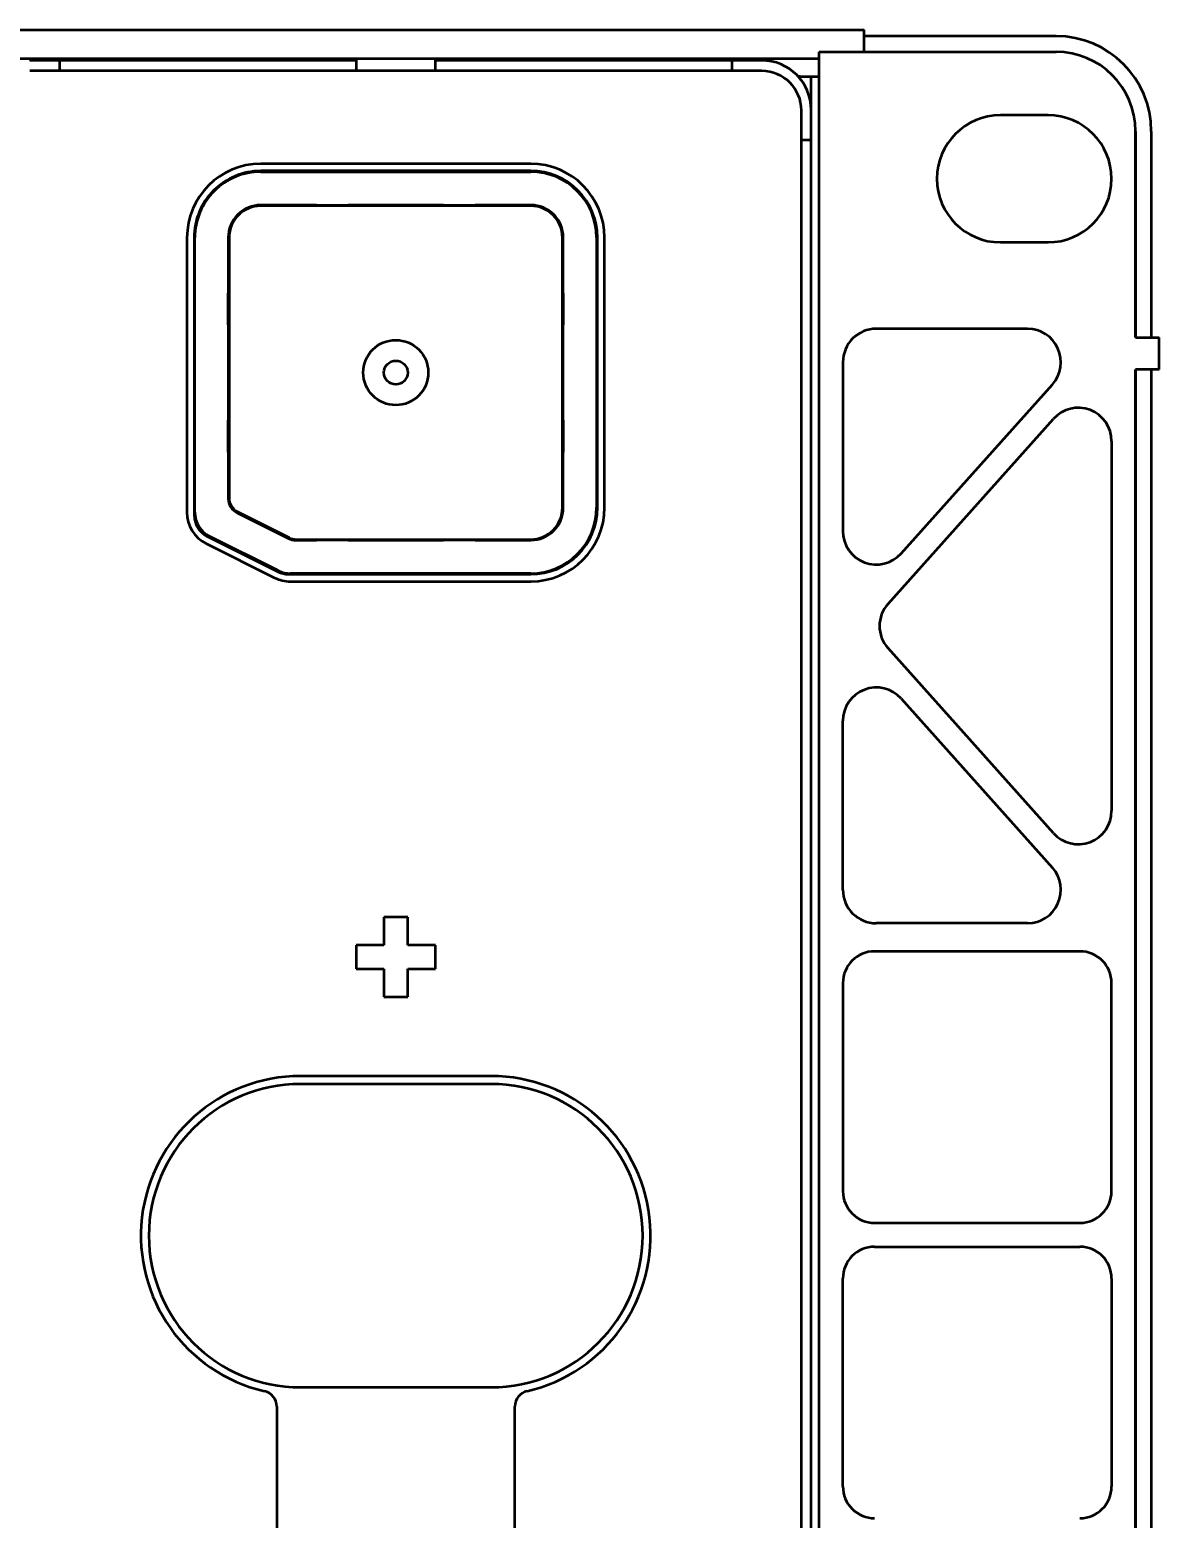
# Model space of a CAD drawing. Extents: x -1334 to -16, y -214 to 699.
# Drawn here: x -844.4 to -773.3, y 68.7 to 162.4 of the extents above; entities that cross this region are included whole.
import ezdxf

# ---------------------------------------------------------------- set-up
doc = ezdxf.new("R2010")
doc.units = 0
doc.dimstyles.get("Standard").update_dxf_attribs({"dimtxt": 0.18, "dimasz": 0.18, "dimexe": 0.18, "dimexo": 0.0625, "dimgap": 0.09, "dimtad": 0, "dimtih": 1, "dimtoh": 1, "dimdec": 4, "dimzin": 0, "dimdsep": 46, "dimtxsty": 'Standard', "dimcen": 0.09, "dimadec": 0, "dimazin": 0, "dimtfac": 1, "dimtdec": 4, "dimtofl": 0, "dimtmove": 0, "dimatfit": 3, "dimfxl": 1, "dimtolj": 1, "dimtzin": 0, "dimarcsym": 0})

# ---------------------------------------------------------------- blocks, each defined once
blk = doc.blocks.new('*D2')
at = {"color": 0, "lineweight": -2, "transparency": 16777216}
for p, q in [((-1164.451, 154.84), (-1164.451, -18.919)), ((-795.211, 16.82), (-795.211, -18.919)), ((-1161.951, -17.669), (-797.711, -17.669))]:
    blk.add_line(p, q, dxfattribs=at)
at = {"color": 0, "transparency": 16777216}
for points in [[(-1161.951, -17.252), (-1161.951, -18.086), (-1164.451, -17.669)], [(-797.711, -17.252), (-797.711, -18.086), (-795.211, -17.669)]]:
    blk.add_solid(points, dxfattribs=at)
at = {"layer": 'Defpoints', "color": 0, "transparency": 16777216}
for p in [(-1164.451, 155.465), (-795.211, 17.445), (-795.211, -17.669)]:
    blk.add_point(p, dxfattribs=at)
at = {"color": 0, "transparency": 16777216, "insert": (-982.702, -15.586), "char_height": 2.5, "attachment_point": 5}
blk.add_mtext('369,24', dxfattribs=at)

msp = doc.modelspace()

# ---------------------------------------------------------------- linework, layer by layer
at = {"color": 7, "lineweight": 35}
for p, q in [((-1167.875, 162.395), (-791.875, 162.395)), ((-1164.951, 160.595), (-794.711, 160.595)), ((-794.711, 12.01), (-794.711, 161.01)), ((-798.321, 159.805), (-844.421, 159.805)), ((-795.211, 13.455), (-795.211, 159.455)), ((-794.711, 13.455), (-794.711, 159.455)), ((-795.821, 15.605), (-795.821, 157.305)), ((-795.211, 17.445), (-795.211, 155.465)), ((-774.788, 141.01), (-774.788, 32.01)), ((-774.788, 32.01), (-774.788, 141.01)), ((-773.788, 141.01), (-773.788, 32.01)), ((-776.288, 136.491), (-776.288, 113.204))]:
    msp.add_line(p, q, dxfattribs=at)
at = {"color": 7, "lineweight": 35, "ltscale": 0.034628}
msp.add_line((-791.875, 161.01), (-791.875, 162.395), dxfattribs=at)
at = {"color": 7, "lineweight": 35, "ltscale": 0.302171}
msp.add_line((-779.788, 161.995), (-791.875, 161.995), dxfattribs=at)
at = {"color": 7, "lineweight": 35, "ltscale": 0.04725}
for p, q in [((-842.531, 160.465), (-844.421, 160.465)), ((-795.211, 155.465), (-795.211, 157.355))]:
    msp.add_line(p, q, dxfattribs=at)
at = {"color": 7, "lineweight": 35, "ltscale": 0.003248}
for p, q in [((-844.371, 160.465), (-844.371, 160.595)), ((-798.371, 160.465), (-798.371, 160.595))]:
    msp.add_line(p, q, dxfattribs=at)
at = {"color": 7, "lineweight": 35, "ltscale": 0.466499}
msp.add_line((-823.871, 160.465), (-842.531, 160.465), dxfattribs=at)
at = {"color": 7, "lineweight": 35, "ltscale": 0.0165}
for p, q in [((-842.531, 159.805), (-842.531, 160.465)), ((-800.211, 160.465), (-800.211, 159.805))]:
    msp.add_line(p, q, dxfattribs=at)
at = {"color": 7, "lineweight": 35, "ltscale": 0.000997925}
for p, q in [((-839.281, 160.555), (-839.281, 160.595)), ((-823.871, 160.555), (-823.871, 160.595)), ((-818.871, 160.555), (-818.871, 160.595)), ((-803.461, 160.555), (-803.461, 160.595))]:
    msp.add_line(p, q, dxfattribs=at)
at = {"color": 7, "lineweight": 35, "ltscale": 0.385249}
msp.add_line((-823.871, 160.555), (-839.281, 160.555), dxfattribs=at)
at = {"color": 7, "lineweight": 35, "ltscale": 0.01875}
for p, q in [((-823.871, 160.555), (-823.871, 159.805)), ((-818.871, 159.805), (-818.871, 160.555))]:
    msp.add_line(p, q, dxfattribs=at)
at = {"color": 7, "lineweight": 35, "ltscale": 0.125}
msp.add_line((-818.871, 160.555), (-823.871, 160.555), dxfattribs=at)
at = {"color": 7, "lineweight": 35, "ltscale": 0.385251}
msp.add_line((-803.461, 160.555), (-818.871, 160.555), dxfattribs=at)
at = {"color": 7, "lineweight": 35, "ltscale": 0.466501}
msp.add_line((-800.211, 160.465), (-818.871, 160.465), dxfattribs=at)
at = {"color": 7, "lineweight": 35, "ltscale": 0.047249}
msp.add_line((-798.321, 160.465), (-800.211, 160.465), dxfattribs=at)
at = {"color": 7, "lineweight": 35, "ltscale": 0.373085}
msp.add_line((-794.711, 161.01), (-779.788, 161.01), dxfattribs=at)
at = {"color": 7, "lineweight": 35, "ltscale": 0.002907}
for p, q in [((-796.028, 159.455), (-795.911, 159.455)), ((-795.911, 159.455), (-796.028, 159.455))]:
    msp.add_line(p, q, dxfattribs=at)
at = {"color": 7, "lineweight": 35, "ltscale": 0.012373}
msp.add_line((-795.911, 159.455), (-795.417, 159.455), dxfattribs=at)
at = {"color": 7, "lineweight": 13, "ltscale": 0.003362}
msp.add_line((-795.911, 159.455), (-795.911, 159.321), dxfattribs=at)
at = {"color": 7, "lineweight": 35, "ltscale": 0.003362}
msp.add_line((-795.911, 159.321), (-795.911, 159.455), dxfattribs=at)
at = {"color": 7, "lineweight": 35, "ltscale": 0.005127}
msp.add_line((-795.417, 159.455), (-795.211, 159.455), dxfattribs=at)
at = {"color": 7, "lineweight": 35, "ltscale": 0.0125}
msp.add_line((-795.211, 159.455), (-794.711, 159.455), dxfattribs=at)
at = {"color": 7, "lineweight": 35, "ltscale": 0.075}
for p, q in [((-780.288, 157.01), (-783.288, 157.01)), ((-783.288, 149.01), (-780.288, 149.01))]:
    msp.add_line(p, q, dxfattribs=at)
at = {"color": 7, "lineweight": 35, "ltscale": 0.325}
msp.add_line((-774.788, 143.01), (-774.788, 156.01), dxfattribs=at)
at = {"color": 7, "lineweight": 35, "ltscale": 0.324628}
for p, q in [((-774.788, 155.995), (-774.788, 143.01)), ((-773.788, 155.995), (-773.788, 143.01))]:
    msp.add_line(p, q, dxfattribs=at)
at = {"color": 7, "lineweight": 35, "ltscale": 0.015251}
msp.add_line((-795.821, 155.465), (-795.211, 155.465), dxfattribs=at)
at = {"color": 7, "lineweight": 35, "ltscale": 0.425}
for p, q in [((-812.871, 153.955), (-829.871, 153.955)), ((-812.871, 153.505), (-829.871, 153.505)), ((-829.871, 153.455), (-812.871, 153.455)), ((-812.871, 151.305), (-829.871, 151.305)), ((-810.871, 132.305), (-810.871, 149.305)), ((-808.721, 149.305), (-808.721, 132.305)), ((-808.671, 132.305), (-808.671, 149.305)), ((-808.221, 132.305), (-808.221, 149.305))]:
    msp.add_line(p, q, dxfattribs=at)
at = {"color": 7, "lineweight": 35, "ltscale": 0.0875}
for p, q in [((-826.371, 151.355), (-829.871, 151.355)), ((-812.871, 151.355), (-816.371, 151.355)), ((-831.921, 149.305), (-831.921, 145.805)), ((-810.821, 145.805), (-810.821, 149.305)), ((-810.821, 132.305), (-810.821, 135.805)), ((-816.371, 130.255), (-812.871, 130.255))]:
    msp.add_line(p, q, dxfattribs=at)
at = {"color": 7, "lineweight": 35, "ltscale": 0.05}
for p, q in [((-826.371, 151.355), (-824.371, 151.355)), ((-818.371, 151.355), (-816.371, 151.355)), ((-831.921, 143.805), (-831.921, 145.805)), ((-810.821, 145.805), (-810.821, 143.805)), ((-773.288, 141.01), (-773.288, 143.01)), ((-831.921, 135.805), (-831.921, 137.805)), ((-810.821, 137.805), (-810.821, 135.805)), ((-824.371, 130.255), (-826.371, 130.255)), ((-816.371, 130.255), (-818.371, 130.255))]:
    msp.add_line(p, q, dxfattribs=at)
at = {"color": 7, "lineweight": 35, "ltscale": 0.00125}
for p, q in [((-826.371, 151.305), (-826.371, 151.355)), ((-824.371, 151.355), (-824.371, 151.305)), ((-818.371, 151.305), (-818.371, 151.355)), ((-816.371, 151.355), (-816.371, 151.305)), ((-831.921, 145.805), (-831.871, 145.805)), ((-810.871, 145.805), (-810.821, 145.805)), ((-831.871, 143.805), (-831.921, 143.805)), ((-810.821, 143.805), (-810.871, 143.805)), ((-831.921, 137.805), (-831.871, 137.805)), ((-810.871, 137.805), (-810.821, 137.805)), ((-831.871, 135.805), (-831.921, 135.805)), ((-810.821, 135.805), (-810.871, 135.805)), ((-826.371, 130.255), (-826.371, 130.305)), ((-824.371, 130.305), (-824.371, 130.255)), ((-818.371, 130.255), (-818.371, 130.305)), ((-816.371, 130.305), (-816.371, 130.255))]:
    msp.add_line(p, q, dxfattribs=at)
at = {"color": 7, "lineweight": 35, "ltscale": 0.15}
for p, q in [((-818.371, 151.355), (-824.371, 151.355)), ((-831.921, 143.805), (-831.921, 137.805)), ((-810.821, 137.805), (-810.821, 143.805)), ((-824.371, 130.255), (-818.371, 130.255))]:
    msp.add_line(p, q, dxfattribs=at)
at = {"color": 7, "lineweight": 35, "ltscale": 0.432431}
for p, q in [((-834.521, 149.305), (-834.521, 132.008)), ((-834.021, 132.008), (-834.021, 149.305))]:
    msp.add_line(p, q, dxfattribs=at)
at = {"color": 7, "lineweight": 35, "ltscale": 0.436824}
msp.add_line((-834.071, 149.305), (-834.071, 131.832), dxfattribs=at)
at = {"color": 7, "lineweight": 35, "ltscale": 0.409549}
msp.add_line((-831.871, 149.305), (-831.871, 132.923), dxfattribs=at)
at = {"color": 7, "lineweight": 35, "ltscale": 0.238174}
for p, q in [((-781.584, 143.566), (-791.111, 143.566)), ((-781.584, 106.129), (-791.111, 106.129))]:
    msp.add_line(p, q, dxfattribs=at)
at = {"color": 7, "lineweight": 35, "ltscale": 0.0375}
for p, q in [((-774.788, 143.01), (-773.288, 143.01)), ((-773.288, 141.01), (-774.788, 141.01)), ((-820.621, 106.505), (-822.121, 106.505)), ((-823.871, 104.755), (-823.871, 103.255)), ((-818.871, 103.255), (-818.871, 104.755)), ((-822.121, 101.505), (-820.621, 101.505))]:
    msp.add_line(p, q, dxfattribs=at)
at = {"color": 7, "lineweight": 35, "ltscale": 0.266198}
for p, q in [((-793.211, 141.466), (-793.211, 130.818)), ((-793.211, 108.229), (-793.211, 118.876))]:
    msp.add_line(p, q, dxfattribs=at)
at = {"color": 7, "lineweight": 35, "ltscale": 0.357195}
for p, q in [((-789.546, 129.418), (-780.019, 140.066)), ((-789.546, 120.277), (-780.019, 109.629))]:
    msp.add_line(p, q, dxfattribs=at)
at = {"color": 7, "lineweight": 35, "ltscale": 0.390577}
for p, q in [((-790.37, 126.248), (-779.953, 137.891)), ((-779.953, 111.804), (-790.37, 123.447))]:
    msp.add_line(p, q, dxfattribs=at)
at = {"color": 7, "lineweight": 35, "ltscale": 0.073299}
msp.add_line((-831.921, 135.805), (-831.921, 132.873), dxfattribs=at)
at = {"color": 7, "lineweight": 35, "ltscale": 0.090451}
for p, q in [((-831.369, 131.979), (-828.133, 130.361)), ((-831.319, 132.029), (-828.083, 130.411))]:
    msp.add_line(p, q, dxfattribs=at)
at = {"color": 7, "lineweight": 35, "ltscale": 0.124496}
msp.add_line((-828.788, 128.264), (-833.242, 130.491), dxfattribs=at)
at = {"color": 7, "lineweight": 35, "ltscale": 0.120345}
msp.add_line((-828.776, 128.335), (-833.082, 130.488), dxfattribs=at)
at = {"color": 7, "lineweight": 35, "ltscale": 0.369098}
msp.add_line((-827.635, 130.305), (-812.871, 130.305), dxfattribs=at)
at = {"color": 7, "lineweight": 35, "ltscale": 0.120344}
msp.add_line((-833.305, 130.04), (-829, 127.888), dxfattribs=at)
at = {"color": 7, "lineweight": 35, "ltscale": 0.032848}
msp.add_line((-827.685, 130.255), (-826.371, 130.255), dxfattribs=at)
at = {"color": 7, "lineweight": 35, "ltscale": 0.381148}
msp.add_line((-828.117, 128.105), (-812.871, 128.105), dxfattribs=at)
at = {"color": 7, "lineweight": 35, "ltscale": 0.37861}
for p, q in [((-812.871, 128.155), (-828.016, 128.155)), ((-828.016, 127.655), (-812.871, 127.655))]:
    msp.add_line(p, q, dxfattribs=at)
at = {"color": 7, "lineweight": 35, "ltscale": 0.04375}
for p, q in [((-822.121, 106.505), (-822.121, 104.755)), ((-820.621, 104.755), (-820.621, 106.505)), ((-822.121, 104.755), (-823.871, 104.755)), ((-818.871, 104.755), (-820.621, 104.755)), ((-823.871, 103.255), (-822.121, 103.255)), ((-822.121, 103.255), (-822.121, 101.505)), ((-820.621, 103.255), (-818.871, 103.255)), ((-820.621, 101.505), (-820.621, 103.255))]:
    msp.add_line(p, q, dxfattribs=at)
at = {"color": 7, "lineweight": 35, "ltscale": 0.323085}
for p, q in [((-778.288, 104.36), (-791.211, 104.36)), ((-791.211, 87.26), (-778.288, 87.26)), ((-791.211, 85.76), (-778.288, 85.76))]:
    msp.add_line(p, q, dxfattribs=at)
at = {"color": 7, "lineweight": 35, "ltscale": 0.3275}
for p, q in [((-793.211, 102.36), (-793.211, 89.26)), ((-776.288, 89.26), (-776.288, 102.36)), ((-793.211, 70.66), (-793.211, 83.76)), ((-776.288, 83.76), (-776.288, 70.66))]:
    msp.add_line(p, q, dxfattribs=at)
at = {"color": 7, "lineweight": 35, "ltscale": 0.3}
for p, q in [((-815.371, 96.505), (-827.371, 96.505)), ((-815.371, 96.005), (-827.371, 96.005)), ((-827.371, 76.905), (-815.371, 76.905))]:
    msp.add_line(p, q, dxfattribs=at)
at = {"color": 7, "lineweight": 35, "ltscale": 0.289663}
for p, q in [((-828.871, 75.692), (-828.871, 64.105)), ((-813.871, 64.105), (-813.871, 75.692))]:
    msp.add_line(p, q, dxfattribs=at)
at = {"color": 7, "lineweight": 35}
for radius in [2.05, 0.75]:
    msp.add_circle((-821.371, 140.805), radius, dxfattribs=at)
for centre, radius, start, end in [((-779.788, 155.995), 6, 0, 90), ((-798.321, 157.355), 3.11, 0, 90), ((-779.788, 156.01), 5, 360, 90), ((-798.321, 157.305), 2.5, 0, 90), ((-783.288, 153.01), 4, 90, 270), ((-780.288, 153.01), 4, 270, 90), ((-829.871, 149.305), 4.65, 90, 179.99999), ((-812.871, 149.305), 4.65, 360, 90), ((-829.871, 149.305), 4.2, 90, 180.00001), ((-829.871, 149.305), 4.15, 90, 180.00001), ((-812.871, 149.305), 4.2, 360, 90), ((-812.871, 149.305), 4.15, 0, 90), ((-829.871, 149.305), 2.05, 90, 180.00001), ((-829.871, 149.305), 2, 90, 179.99999), ((-812.871, 149.305), 2.05, 0, 90), ((-812.871, 149.305), 2, 0, 90), ((-791.111, 141.466), 2.1, 90, 180.00001), ((-781.584, 141.466), 2.1, 318.18022, 90), ((-778.388, 136.491), 2.1, 360, 138.18022), ((-830.921, 132.873), 1, 180.00001, 243.43495), ((-830.871, 132.923), 1, 179.99999, 243.43495), ((-812.871, 132.305), 4.2, 270, 360), ((-812.871, 132.305), 4.65, 270, 0), ((-812.871, 132.305), 4.15, 270, 360), ((-812.871, 132.305), 2.05, 270, 360), ((-812.871, 132.305), 2, 270, 0), ((-832.321, 132.008), 2.2, 180.00001, 243.43495), ((-832.571, 131.832), 1.5, 179.99999, 243.43495), ((-832.321, 132.008), 1.7, 179.99999, 243.43495), ((-827.685, 131.255), 1, 243.43495, 270), ((-827.635, 131.305), 1, 243.43495, 270), ((-791.111, 130.818), 2.1, 180.00001, 318.18022), ((-828.016, 129.855), 2.2, 243.43495, 270), ((-828.117, 129.605), 1.5, 243.43495, 270), ((-828.016, 129.855), 1.7, 243.43495, 270), ((-788.805, 124.847), 2.1, 138.18022, 221.81978), ((-791.111, 118.876), 2.1, 41.81978, 180.00001), ((-778.388, 113.204), 2.1, 221.81978, 0), ((-781.584, 108.229), 2.1, 270, 41.81978), ((-791.111, 108.229), 2.1, 180.00001, 270), ((-791.211, 102.36), 2, 90, 179.99999), ((-778.288, 102.36), 2, 360, 90), ((-827.371, 86.455), 10.05, 90, 256.92394), ((-827.371, 86.455), 9.55, 90, 270), ((-815.371, 86.455), 10.05, 283.07606, 90), ((-815.371, 86.455), 9.55, 270, 90), ((-791.211, 89.26), 2, 180.00001, 270), ((-778.288, 89.26), 2, 270, 0), ((-791.211, 83.76), 2, 90, 179.99999), ((-778.288, 83.76), 2, 360, 90), ((-829.871, 75.692), 1, 0, 76.92394), ((-812.871, 75.692), 1, 103.07606, 180.00001), ((-791.211, 70.66), 2, 179.99999, 270), ((-778.288, 70.66), 2, 270, 0)]:
    msp.add_arc(centre, radius, start, end, dxfattribs=at)

# ---------------------------------------------------------------- dimensions: what is measured, and where the dimension line sits
dim = msp.add_linear_dim(base=(-795.211, -17.669), p1=(-1164.451, 155.465), p2=(-795.211, 17.445), dimstyle='Standard', override={"dimtxt": 2.5, "dimasz": 2.5, "dimexe": 1.25, "dimexo": 0.625, "dimgap": 0.625, "dimtad": 1, "dimtih": 0, "dimtoh": 0, "dimdec": 2, "dimzin": 8, "dimdsep": 44, "dimcen": 2.5, "dimtdec": 2, "dimtofl": 1, "dimatfit": 0, "dimtolj": 0, "dimtzin": 8})
dim.commit()
dim.dimension.update_dxf_attribs({"geometry": '*D2', "text_midpoint": (-982.702, -17.669), "dimtype": 160})

doc.saveas('drawing.dxf')
